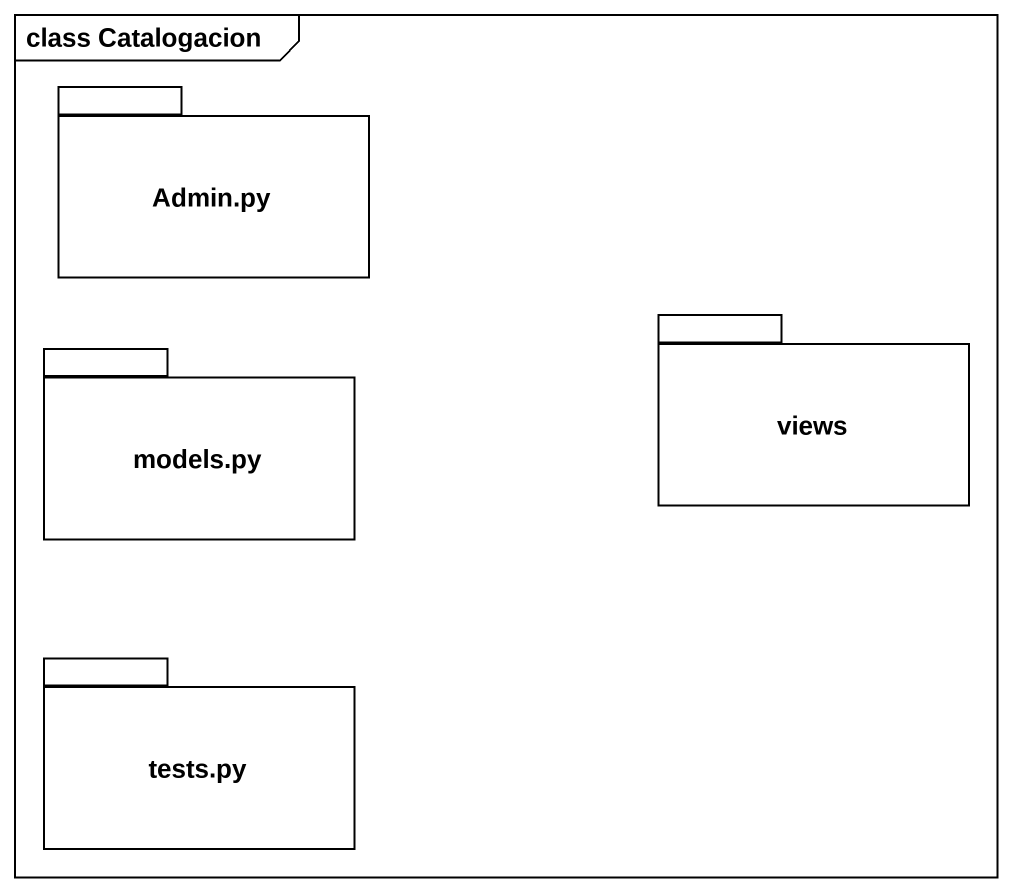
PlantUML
@startuml
mainframe class Catalogacion
package "Admin.py" as Admin_py {
}
package "models.py" as models_py {
}
package views {
}
package "tests.py" as tests_py {
}
@enduml
